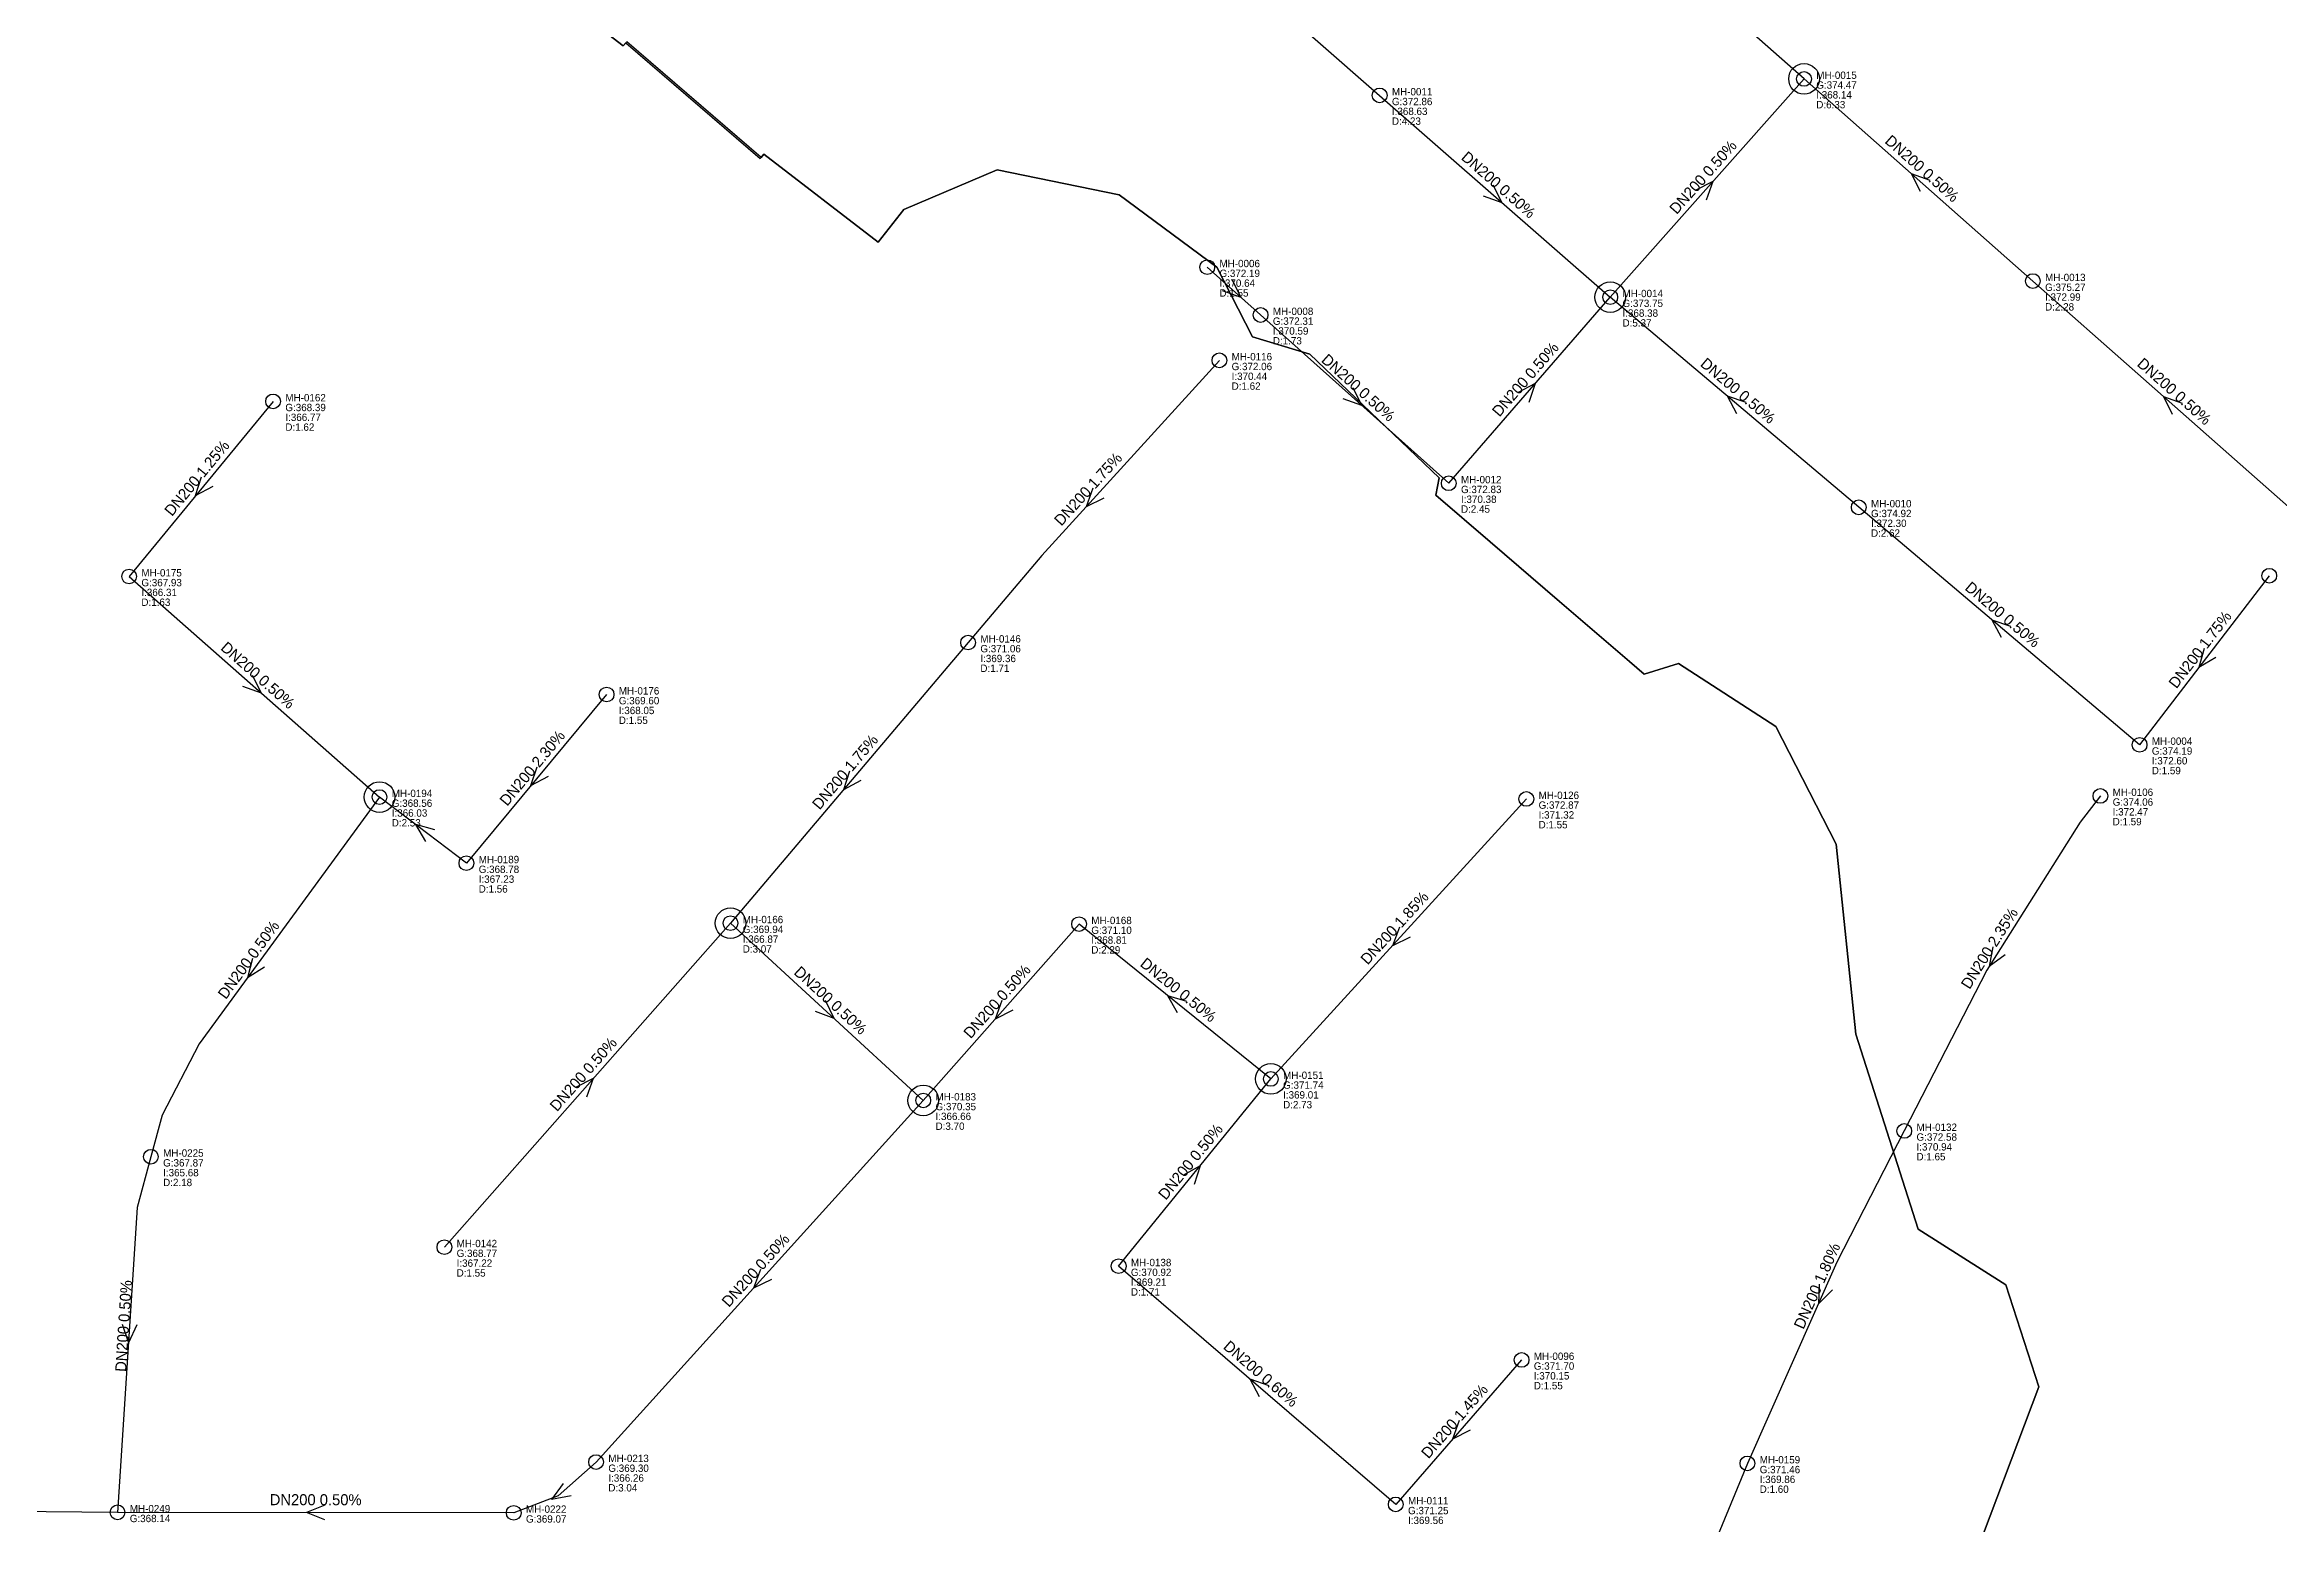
# Model space of a CAD drawing. Header units: metres. Extents: x 449149 to 451990, y 2566737 to 2570847.
# Drawn here: x 451432.3 to 451796.8, y 2569336.6 to 2569578 of the extents above; entities that cross this region are included whole.
import ezdxf
from ezdxf.enums import TextEntityAlignment as Align

# ---------------------------------------------------------------- set-up
doc = ezdxf.new("R2010")
doc.units = ezdxf.units.M
for name, color, linetype in [('SEW-CATCHMENT', 4, 'Continuous'), ('SEW-DROP', 6, 'Continuous'), ('SEW-LABEL', 2, 'Continuous'), ('SEW-MH', 7, 'Continuous'), ('SEW-MH-LABEL', 8, 'Continuous'), ('SEW-PIPE-DN200', 3, 'Continuous')]:
    doc.layers.add(name, color=color, linetype=linetype)

msp = doc.modelspace()

# ---------------------------------------------------------------- linework, layer by layer
at = {"layer": 'SEW-CATCHMENT'}
for points in [[(451734.87, 2569298.81), (451757.57, 2569359.04), (451752.19, 2569375.68), (451737.91, 2569384.76), (451727.72, 2569416.6), (451724.52, 2569447.59), (451714.65, 2569466.77), (451698.79, 2569477.07), (451693.18, 2569475.34), (451690.8, 2569477.38), (451690.8, 2569477.38), (451679.4, 2569487.19), (451679.4, 2569487.19), (451668.06, 2569496.94), (451668.06, 2569496.94), (451659.22, 2569504.55), (451659.76, 2569507.36), (451638.66, 2569527.55), (451629.27, 2569530.34), (451623.47, 2569541.71), (451607.52, 2569553.54), (451587.63, 2569557.62), (451572.39, 2569551.14), (451568.22, 2569545.79), (451549.57, 2569560.16), (451549.13, 2569559.65), (451527.2, 2569578.51), (451526.62, 2569577.84), (451506.66, 2569593.22)], [(451506.66, 2569593.22), (451526.62, 2569577.84), (451527.06, 2569578.35), (451548.99, 2569559.48), (451549.13, 2569559.65), (451549.13, 2569559.65), (451549.57, 2569560.16), (451568.22, 2569545.79), (451572.39, 2569551.14), (451587.63, 2569557.62), (451607.52, 2569553.54), (451623.47, 2569541.71), (451629.27, 2569530.34), (451638.66, 2569527.55), (451659.76, 2569507.36), (451659.22, 2569504.55), (451668.06, 2569496.94), (451668.06, 2569496.94), (451679.4, 2569487.19), (451690.8, 2569477.38), (451690.8, 2569477.38), (451693.18, 2569475.34), (451698.79, 2569477.07), (451714.65, 2569466.77), (451724.52, 2569447.59), (451727.72, 2569416.6), (451737.91, 2569384.76), (451752.19, 2569375.68), (451757.57, 2569359.04), (451734.87, 2569298.81)]]:
    msp.add_lwpolyline(points, dxfattribs=at)
at = {"layer": 'SEW-DROP'}
for centre in [(451719.27, 2569572.45), (451687.66, 2569536.84), (451687.66, 2569536.84), (451486.88, 2569455.28), (451544.14, 2569434.7), (451632.29, 2569409.29), (451575.59, 2569405.78)]:
    msp.add_circle(centre, 2.5, dxfattribs=at)
at = {"layer": 'SEW-LABEL'}
for p, q in [((451701.58, 2569554.32), (451704.46, 2569555.77)), ((451703.37, 2569552.72), (451704.46, 2569555.77)), ((451738.26, 2569554.06), (451736.81, 2569556.95)), ((451739.85, 2569555.86), (451736.81, 2569556.95)), ((451666.93, 2569553.39), (451669.98, 2569552.31)), ((451668.51, 2569555.19), (451669.98, 2569552.31)), ((451624.35, 2569537.94), (451627.38, 2569536.83)), ((451625.95, 2569539.73), (451627.38, 2569536.83)), ((451644.05, 2569520.31), (451647.08, 2569519.2)), ((451645.65, 2569522.1), (451647.08, 2569519.2)), ((451672.6, 2569521.31), (451675.47, 2569522.79)), ((451674.41, 2569519.73), (451675.47, 2569522.79)), ((451708.3, 2569517.81), (451706.79, 2569520.66)), ((451709.85, 2569519.64), (451706.79, 2569520.66)), ((451779.41, 2569517.7), (451777.95, 2569520.59)), ((451781, 2569519.5), (451777.95, 2569520.59)), ((451457.8, 2569507.48), (451456.82, 2569504.4)), ((451459.66, 2569505.95), (451456.82, 2569504.4)), ((451603.27, 2569505.65), (451602.14, 2569502.62)), ((451605.04, 2569504.04), (451602.14, 2569502.62)), ((451751.48, 2569481.29), (451749.96, 2569484.14)), ((451753.03, 2569483.12), (451749.96, 2569484.14)), ((451784.55, 2569479.52), (451783.68, 2569476.41)), ((451786.45, 2569478.06), (451783.68, 2569476.41)), ((451464.54, 2569473.37), (451467.58, 2569472.28)), ((451466.12, 2569475.17), (451467.58, 2569472.28)), ((451512.53, 2569460.17), (451511.53, 2569457.09)), ((451514.37, 2569458.63), (451511.53, 2569457.09)), ((451563.57, 2569459.52), (451562.55, 2569456.45)), ((451565.4, 2569457.97), (451562.55, 2569456.45)), ((451494.44, 2569448.02), (451492.78, 2569450.8)), ((451495.89, 2569449.93), (451492.78, 2569450.8)), ((451653.26, 2569434.05), (451652.12, 2569431.02)), ((451655.03, 2569432.43), (451652.12, 2569431.02)), ((451466.16, 2569428.93), (451465.36, 2569425.8)), ((451750.06, 2569430.84), (451749.48, 2569427.66)), ((451752.09, 2569429.55), (451749.48, 2569427.66)), ((451468.1, 2569427.52), (451465.36, 2569425.8)), ((451559.57, 2569422.14), (451560.97, 2569419.22)), ((451588.39, 2569422.08), (451587.3, 2569419.04)), ((451617.06, 2569420.05), (451615.48, 2569422.86)), ((451618.57, 2569421.91), (451615.48, 2569422.86)), ((451557.95, 2569420.37), (451560.97, 2569419.22)), ((451590.19, 2569420.49), (451587.3, 2569419.04)), ((451518.91, 2569407.94), (451521.79, 2569409.39)), ((451520.71, 2569406.35), (451521.79, 2569409.39)), ((451618, 2569393.61), (451620.83, 2569395.18)), ((451619.86, 2569392.1), (451620.83, 2569395.18)), ((451549.02, 2569378.2), (451547.89, 2569375.17)), ((451550.8, 2569376.59), (451547.89, 2569375.17)), ((451721.73, 2569375.83), (451721.61, 2569372.6)), ((451723.93, 2569374.86), (451721.61, 2569372.6)), ((451444.91, 2569369.3), (451445.92, 2569366.23)), ((451447.31, 2569369.15), (451445.92, 2569366.23)), ((451630.42, 2569357.42), (451628.93, 2569360.29)), ((451631.99, 2569359.24), (451628.93, 2569360.29)), ((451663.01, 2569353.58), (451661.95, 2569350.53)), ((451664.82, 2569352), (451661.95, 2569350.53)), ((451516.82, 2569343.28), (451514.95, 2569340.65)), ((451518.12, 2569341.26), (451514.95, 2569340.65)), ((451477.96, 2569339.74), (451474.96, 2569338.54)), ((451477.96, 2569337.34), (451474.96, 2569338.54))]:
    msp.add_line(p, q, dxfattribs=at)
at = {"layer": 'SEW-MH'}
for centre in [(451650.04, 2569569.76), (451719.27, 2569572.45), (451621.91, 2569541.73), (451687.66, 2569536.84), (451756.6, 2569539.46), (451630.62, 2569533.93), (451623.89, 2569526.53), (451469.52, 2569519.84), (451661.31, 2569506.47), (451728.2, 2569502.55), (451446.03, 2569491.27), (451795.17, 2569491.39), (451582.9, 2569480.49), (451523.92, 2569472.01), (451774.01, 2569463.8), (451486.88, 2569455.28), (451673.97, 2569454.97), (451767.62, 2569455.47), (451501.06, 2569444.49), (451544.14, 2569434.7), (451601, 2569434.55), (451632.29, 2569409.29), (451575.59, 2569405.78), (451735.62, 2569400.81), (451449.58, 2569396.6), (451497.46, 2569381.84), (451607.46, 2569378.74), (451673.19, 2569363.45), (451522.21, 2569346.78), (451710.04, 2569346.56), (451652.67, 2569339.87), (451444.14, 2569338.58), (451508.77, 2569338.5)]:
    msp.add_circle(centre, 1.2, dxfattribs=at)
at = {"layer": 'SEW-PIPE-DN200'}
for points in [[(451608.88, 2569605.78), (451650.04, 2569569.76)], [(451719.27, 2569572.45), (451691.54, 2569596.96)], [(451687.66, 2569536.84), (451719.27, 2569572.45)], [(451756.6, 2569539.46), (451719.27, 2569572.45)], [(451650.04, 2569569.76), (451687.66, 2569536.84)], [(451621.91, 2569541.73), (451630.62, 2569533.93)], [(451801.56, 2569499.73), (451773.71, 2569524.34), (451756.6, 2569539.46)], [(451630.62, 2569533.93), (451661.31, 2569506.47)], [(451661.31, 2569506.47), (451687.66, 2569536.84)], [(451728.2, 2569502.55), (451687.66, 2569536.84)], [(451623.89, 2569526.53), (451594.94, 2569494.71), (451582.9, 2569480.49)], [(451469.52, 2569519.84), (451446.03, 2569491.27), (451446.03, 2569491.27)], [(451774.01, 2569463.8), (451728.2, 2569502.55)], [(451446.03, 2569491.27), (451486.88, 2569455.28)], [(451795.17, 2569491.39), (451774.01, 2569463.8)], [(451582.9, 2569480.49), (451544.14, 2569434.7), (451544.14, 2569434.7)], [(451523.92, 2569472.01), (451501.06, 2569444.49), (451501.06, 2569444.49)], [(451486.88, 2569455.28), (451457.48, 2569415.01), (451451.42, 2569403.38), (451449.58, 2569396.6)], [(451501.06, 2569444.49), (451486.88, 2569455.28)], [(451673.97, 2569454.97), (451632.29, 2569409.29)], [(451767.62, 2569455.47), (451764.33, 2569451.17), (451749.09, 2569427.04), (451735.62, 2569400.81)], [(451497.46, 2569381.84), (451544.14, 2569434.7)], [(451544.14, 2569434.7), (451575.59, 2569405.78)], [(451601, 2569434.55), (451575.59, 2569405.78)], [(451632.29, 2569409.29), (451601, 2569434.55)], [(451607.46, 2569378.74), (451632.29, 2569409.29)], [(451575.59, 2569405.78), (451522.21, 2569346.78)], [(451735.62, 2569400.81), (451724.64, 2569379.42), (451710.04, 2569346.56)], [(451449.58, 2569396.6), (451447.34, 2569388.3), (451444.14, 2569338.58)], [(451652.67, 2569339.87), (451607.46, 2569378.74)], [(451673.19, 2569363.45), (451652.67, 2569339.87), (451652.67, 2569339.87)], [(451522.21, 2569346.78), (451516.02, 2569341.29), (451508.77, 2569338.5)], [(451710.04, 2569346.56), (451701.15, 2569324.97), (451687.65, 2569277.82), (451685.74, 2569270.45)], [(451444.14, 2569338.58), (451385.87, 2569339.1)], [(451508.77, 2569338.5), (451444.14, 2569338.58)]]:
    msp.add_lwpolyline(points, dxfattribs=at)

# ---------------------------------------------------------------- texts
at = {"layer": 'SEW-LABEL'}
for s, rotation, p in [('DN200 0.50%', 318.5288, (451737.94, 2569557.15)), ('DN200 0.50%', -41.1883, (451668.85, 2569554.5)), ('DN200 0.50%', 48.4091, (451703.47, 2569555.84)), ('DN200 0.50%', -41.8261, (451645.97, 2569521.4)), ('DN200 0.50%', 49.0438, (451674.49, 2569522.85)), ('DN200 0.50%', 319.7726, (451707.93, 2569520.89)), ('DN200 0.50%', 318.5287, (451779.08, 2569520.79)), ('DN200 1.25%', 50.5722, (451457.78, 2569506.76)), ('DN200 1.75%', 47.7037, (451603.15, 2569504.93)), ('DN200 0.50%', 319.7726, (451751.1, 2569484.37)), ('DN200 1.75%', 52.5204, (451784.59, 2569478.8)), ('DN200 0.50%', -41.3748, (451466.45, 2569474.48)), ('DN200 2.30%', 50.281, (451512.49, 2569459.45)), ('DN200 1.75%', 49.7501, (451563.52, 2569458.8)), ('DN200 1.85%', 47.6225, (451653.13, 2569433.33)), ('DN200 2.35%', 57.7244, (451750.28, 2569430.13)), ('DN200 0.50%', 53.8723, (451466.24, 2569428.21)), ('DN200 0.50%', 321.0975, (451616.65, 2569423.12)), ('DN200 0.50%', -42.596, (451559.86, 2569421.44)), ('DN200 0.50%', 48.552, (451588.29, 2569421.36)), ('DN200 0.50%', 48.5594, (451520.8, 2569409.47)), ('DN200 0.50%', 50.8974, (451619.88, 2569395.22)), ('DN200 0.50%', 47.8602, (451548.9, 2569377.48)), ('DN200 1.80%', 66.0376, (451722.22, 2569375.17)), ('DN200 0.50%', 86.3274, (451446.02, 2569368.93)), ('DN200 0.60%', 319.3083, (451630.07, 2569360.51)), ('DN200 1.45%', 48.9559, (451662.93, 2569352.86)), ('DN200 0.50%', 359.9313, (451476.46, 2569339.74))]:
    msp.add_text(s, height=1.8, rotation=rotation, dxfattribs=at).set_placement(p, align=Align.CENTER)
at = {"layer": 'SEW-MH-LABEL'}
for s, p in [('MH-0011', (451652.04, 2569569.76)), ('G:374.47', (451721.27, 2569570.85)), ('MH-0015', (451721.27, 2569572.45)), ('I:368.14', (451721.27, 2569569.25)), ('G:372.86', (451652.04, 2569568.16)), ('I:368.63', (451652.04, 2569566.56)), ('D:6.33', (451721.27, 2569567.65)), ('D:4.23', (451652.04, 2569564.96)), ('G:372.19', (451623.91, 2569540.13)), ('MH-0006', (451623.91, 2569541.73)), ('D:1.55', (451623.91, 2569536.93)), ('I:370.64', (451623.91, 2569538.53)), ('MH-0014', (451689.66, 2569536.84)), ('G:375.27', (451758.6, 2569537.86)), ('MH-0013', (451758.6, 2569539.46)), ('MH-0008', (451632.62, 2569533.93)), ('G:373.75', (451689.66, 2569535.24)), ('I:368.38', (451689.66, 2569533.64)), ('D:2.28', (451758.6, 2569534.66)), ('I:372.99', (451758.6, 2569536.26)), ('G:372.31', (451632.62, 2569532.33)), ('D:1.73', (451632.62, 2569529.13)), ('I:370.59', (451632.62, 2569530.73)), ('D:5.37', (451689.66, 2569532.04)), ('MH-0116', (451625.89, 2569526.53)), ('G:372.06', (451625.89, 2569524.93)), ('D:1.62', (451625.89, 2569521.73)), ('I:370.44', (451625.89, 2569523.33)), ('G:368.39', (451471.52, 2569518.24)), ('MH-0162', (451471.52, 2569519.84)), ('D:1.62', (451471.52, 2569515.04)), ('I:366.77', (451471.52, 2569516.64)), ('G:372.83', (451663.31, 2569504.87)), ('MH-0012', (451663.31, 2569506.47)), ('D:2.45', (451663.31, 2569501.67)), ('I:370.38', (451663.31, 2569503.27)), ('G:374.92', (451730.2, 2569500.95)), ('MH-0010', (451730.2, 2569502.55)), ('D:2.62', (451730.2, 2569497.75)), ('I:372.30', (451730.2, 2569499.35)), ('G:367.93', (451448.03, 2569489.67)), ('MH-0175', (451448.03, 2569491.27)), ('D:1.63', (451448.03, 2569486.47)), ('I:366.31', (451448.03, 2569488.07)), ('G:371.06', (451584.9, 2569478.89)), ('MH-0146', (451584.9, 2569480.49)), ('D:1.71', (451584.9, 2569475.69)), ('I:369.36', (451584.9, 2569477.29)), ('MH-0176', (451525.92, 2569472.01)), ('G:369.60', (451525.92, 2569470.41)), ('D:1.55', (451525.92, 2569467.21)), ('I:368.05', (451525.92, 2569468.81)), ('MH-0004', (451776.01, 2569463.8)), ('G:374.19', (451776.01, 2569462.2)), ('I:372.60', (451776.01, 2569460.6)), ('D:1.59', (451776.01, 2569459)), ('G:368.56', (451488.88, 2569453.68)), ('MH-0194', (451488.88, 2569455.28)), ('G:372.87', (451675.97, 2569453.37)), ('MH-0126', (451675.97, 2569454.97)), ('G:374.06', (451769.62, 2569453.87)), ('MH-0106', (451769.62, 2569455.47)), ('D:2.53', (451488.88, 2569450.48)), ('I:366.03', (451488.88, 2569452.08)), ('D:1.55', (451675.97, 2569450.17)), ('I:371.32', (451675.97, 2569451.77)), ('D:1.59', (451769.62, 2569450.67)), ('I:372.47', (451769.62, 2569452.27)), ('G:368.78', (451503.06, 2569442.89)), ('MH-0189', (451503.06, 2569444.49)), ('D:1.56', (451503.06, 2569439.69)), ('I:367.23', (451503.06, 2569441.29)), ('MH-0166', (451546.14, 2569434.7)), ('MH-0168', (451603, 2569434.55)), ('G:369.94', (451546.14, 2569433.1)), ('I:366.87', (451546.14, 2569431.5)), ('G:371.10', (451603, 2569432.95)), ('I:368.81', (451603, 2569431.35)), ('D:3.07', (451546.14, 2569429.9)), ('D:2.29', (451603, 2569429.75)), ('MH-0151', (451634.29, 2569409.29)), ('MH-0183', (451577.59, 2569405.78)), ('G:371.74', (451634.29, 2569407.69)), ('I:369.01', (451634.29, 2569406.09)), ('G:370.35', (451577.59, 2569404.18)), ('I:366.66', (451577.59, 2569402.58)), ('D:2.73', (451634.29, 2569404.49)), ('D:3.70', (451577.59, 2569400.98)), ('G:372.58', (451737.62, 2569399.21)), ('MH-0132', (451737.62, 2569400.81)), ('G:367.87', (451451.58, 2569395)), ('MH-0225', (451451.58, 2569396.6)), ('D:1.65', (451737.62, 2569396.01)), ('I:370.94', (451737.62, 2569397.61)), ('D:2.18', (451451.58, 2569391.8)), ('I:365.68', (451451.58, 2569393.4)), ('G:368.77', (451499.46, 2569380.24)), ('MH-0142', (451499.46, 2569381.84)), ('D:1.55', (451499.46, 2569377.04)), ('I:367.22', (451499.46, 2569378.64)), ('G:370.92', (451609.46, 2569377.14)), ('MH-0138', (451609.46, 2569378.74)), ('D:1.71', (451609.46, 2569373.94)), ('I:369.21', (451609.46, 2569375.54)), ('G:371.70', (451675.19, 2569361.85)), ('MH-0096', (451675.19, 2569363.45)), ('D:1.55', (451675.19, 2569358.65)), ('I:370.15', (451675.19, 2569360.25)), ('MH-0213', (451524.21, 2569346.78)), ('G:369.30', (451524.21, 2569345.18)), ('I:366.26', (451524.21, 2569343.58)), ('G:371.46', (451712.04, 2569344.96)), ('MH-0159', (451712.04, 2569346.56)), ('I:369.86', (451712.04, 2569343.36)), ('D:3.04', (451524.21, 2569341.98)), ('MH-0111', (451654.67, 2569339.87)), ('D:1.60', (451712.04, 2569341.76)), ('G:368.14', (451446.14, 2569336.98)), ('MH-0249', (451446.14, 2569338.58)), ('G:369.07', (451510.77, 2569336.9)), ('MH-0222', (451510.77, 2569338.5)), ('G:371.25', (451654.67, 2569338.27)), ('I:369.56', (451654.67, 2569336.67))]:
    msp.add_text(s, height=1.2, dxfattribs=at).set_placement(p)

doc.saveas('drawing.dxf')
